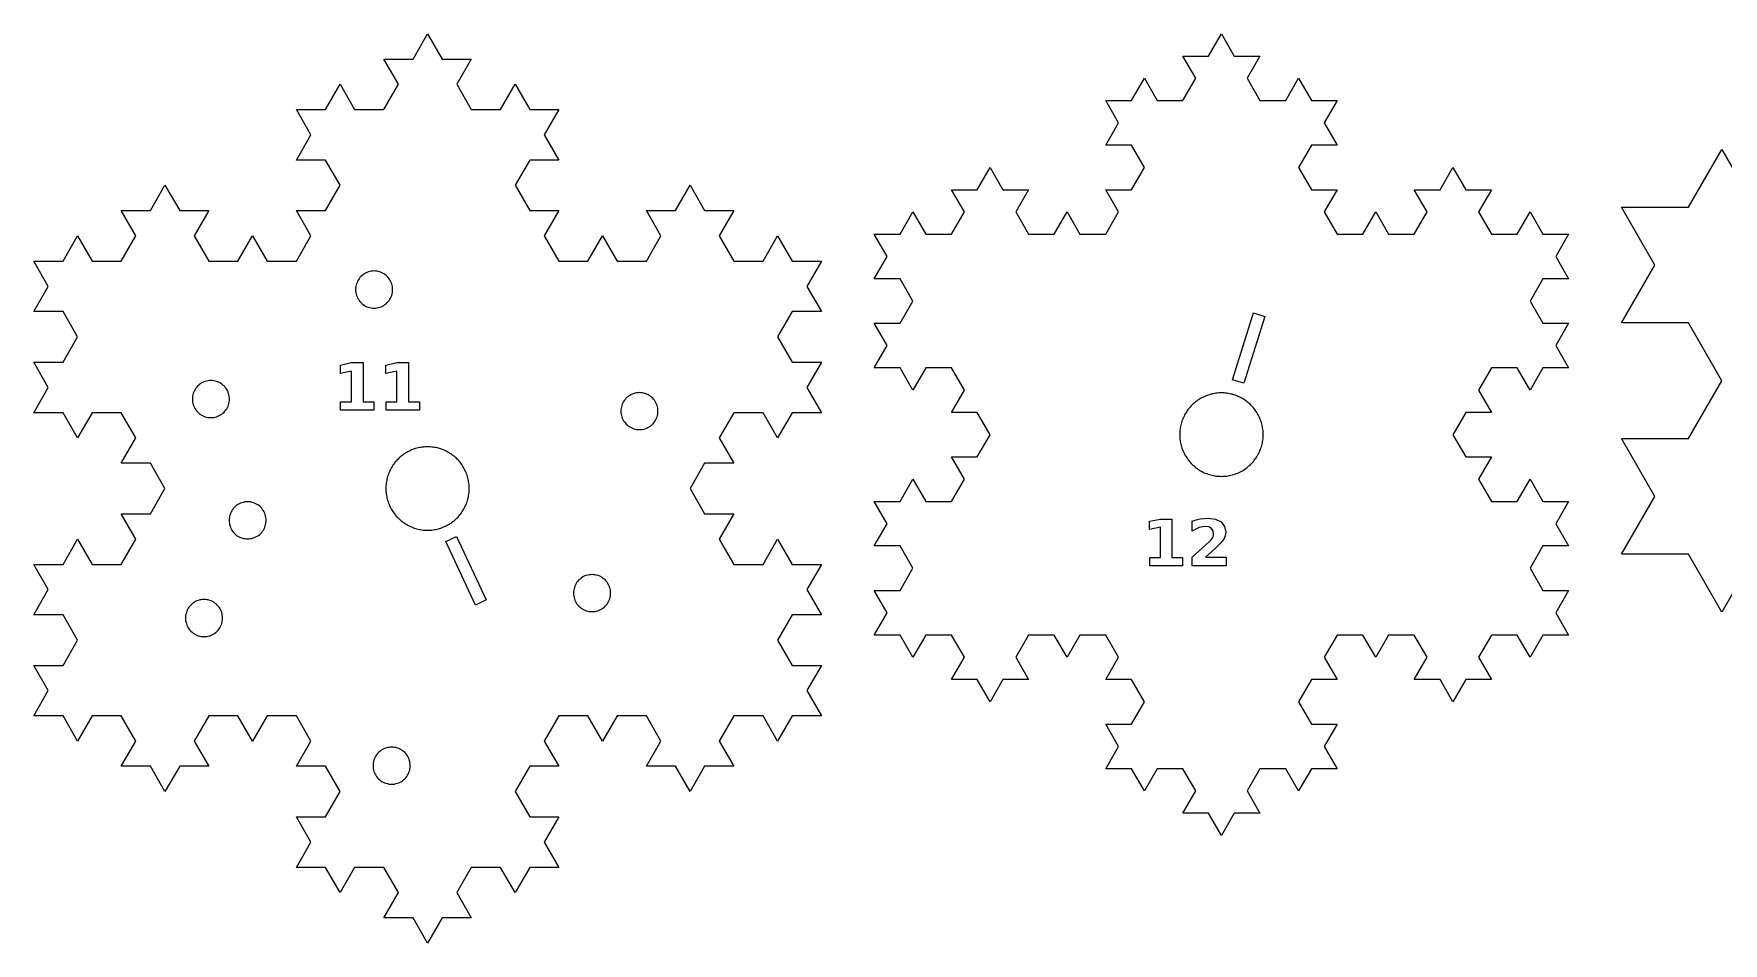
# Model space of a CAD drawing. Header units: millimetres. Extents: x 0 to 476, y 7 to 280.
# Drawn here: x 232.7 to 360.2, y 83.3 to 152 of the extents above; entities that cross this region are included whole.
import ezdxf

# ---------------------------------------------------------------- set-up
doc = ezdxf.new("R2010")
doc.units = ezdxf.units.MM
doc.layers.add('CUT', color=1, linetype='Continuous')
doc.layers.add('ENGRAVE', color=7, linetype='Continuous')

msp = doc.modelspace()

# ---------------------------------------------------------------- linework, layer by layer
at = {"layer": 'CUT'}
for points in [[(265.7, 150.09), (264.6, 148.19), (265.7, 146.28), (267.9, 146.28), (269, 148.19), (270.11, 146.28), (272.31, 146.28), (271.21, 144.37), (272.31, 142.46), (270.11, 142.46), (269, 140.56), (270.11, 138.65), (272.31, 138.65), (271.21, 136.74), (272.31, 134.83), (274.51, 134.83), (275.61, 136.74), (276.71, 134.83), (278.92, 134.83), (280.02, 136.74), (278.92, 138.65), (281.12, 138.65), (282.22, 140.56), (283.32, 138.65), (285.52, 138.65), (284.42, 136.74), (285.52, 134.83), (287.73, 134.83), (288.83, 136.74), (289.93, 134.83), (292.13, 134.83), (291.03, 132.93), (292.13, 131.02), (289.93, 131.02), (288.83, 129.11), (289.93, 127.2), (292.13, 127.2), (291.03, 125.3), (292.13, 123.39), (289.93, 123.39), (288.83, 121.48), (287.73, 123.39), (285.52, 123.39), (284.42, 121.48), (285.52, 119.57), (283.32, 119.57), (282.22, 117.67), (283.32, 115.76), (285.52, 115.76), (284.42, 113.85), (285.52, 111.94), (287.73, 111.94), (288.83, 113.85), (289.93, 111.94), (292.13, 111.94), (291.03, 110.04), (292.13, 108.13), (289.93, 108.13), (288.83, 106.22), (289.93, 104.31), (292.13, 104.31), (291.03, 102.41), (292.13, 100.5), (289.93, 100.5), (288.83, 98.59), (287.73, 100.5), (285.52, 100.5), (284.42, 98.59), (285.52, 96.69), (283.32, 96.69), (282.22, 94.78), (281.12, 96.69), (278.92, 96.69), (280.02, 98.59), (278.92, 100.5), (276.71, 100.5), (275.61, 98.59), (274.51, 100.5), (272.31, 100.5), (271.21, 98.59), (272.31, 96.69), (270.11, 96.69), (269, 94.78), (270.11, 92.87), (272.31, 92.87), (271.21, 90.96), (272.31, 89.06), (270.11, 89.06), (269, 87.15), (267.9, 89.06), (265.7, 89.06), (264.6, 87.15), (265.7, 85.24), (263.5, 85.24), (262.4, 83.33), (261.3, 85.24), (259.09, 85.24), (260.19, 87.15), (259.09, 89.06), (256.89, 89.06), (255.79, 87.15), (254.69, 89.06), (252.49, 89.06), (253.59, 90.96), (252.49, 92.87), (254.69, 92.87), (255.79, 94.78), (254.69, 96.69), (252.49, 96.69), (253.59, 98.59), (252.49, 100.5), (250.28, 100.5), (249.18, 98.59), (248.08, 100.5), (245.88, 100.5), (244.78, 98.59), (245.88, 96.69), (243.68, 96.69), (242.57, 94.78), (241.47, 96.69), (239.27, 96.69), (240.37, 98.59), (239.27, 100.5), (237.07, 100.5), (235.97, 98.59), (234.87, 100.5), (232.66, 100.5), (233.76, 102.41), (232.66, 104.31), (234.87, 104.31), (235.97, 106.22), (234.87, 108.13), (232.66, 108.13), (233.76, 110.04), (232.66, 111.94), (234.87, 111.94), (235.97, 113.85), (237.07, 111.94), (239.27, 111.94), (240.37, 113.85), (239.27, 115.76), (241.47, 115.76), (242.57, 117.67), (241.47, 119.57), (239.27, 119.57), (240.37, 121.48), (239.27, 123.39), (237.07, 123.39), (235.97, 121.48), (234.87, 123.39), (232.66, 123.39), (233.76, 125.3), (232.66, 127.2), (234.87, 127.2), (235.97, 129.11), (234.87, 131.02), (232.66, 131.02), (233.76, 132.93), (232.66, 134.83), (234.87, 134.83), (235.97, 136.74), (237.07, 134.83), (239.27, 134.83), (240.37, 136.74), (239.27, 138.65), (241.47, 138.65), (242.57, 140.56), (243.68, 138.65), (245.88, 138.65), (244.78, 136.74), (245.88, 134.83), (248.08, 134.83), (249.18, 136.74), (250.28, 134.83), (252.49, 134.83), (253.59, 136.74), (252.49, 138.65), (254.69, 138.65), (255.79, 140.56), (254.69, 142.46), (252.49, 142.46), (253.59, 144.37), (252.49, 146.28), (254.69, 146.28), (255.79, 148.19), (256.89, 146.28), (259.09, 146.28), (260.19, 148.19), (259.09, 150.09), (261.3, 150.09), (262.4, 152), (263.5, 150.09), (265.7, 150.09)], [(323.31, 150.32), (325.25, 150.32), (324.28, 148.64), (325.25, 146.96), (327.2, 146.96), (328.17, 148.64), (329.14, 146.96), (331.08, 146.96), (330.11, 145.27), (331.08, 143.59), (329.14, 143.59), (328.17, 141.91), (329.14, 140.23), (331.08, 140.23), (330.11, 138.55), (331.08, 136.87), (333.02, 136.87), (333.99, 138.55), (334.96, 136.87), (336.9, 136.87), (337.87, 138.55), (336.9, 140.23), (338.85, 140.23), (339.82, 141.91), (340.79, 140.23), (342.73, 140.23), (341.76, 138.55), (342.73, 136.87), (344.67, 136.87), (345.64, 138.55), (346.61, 136.87), (348.55, 136.87), (347.58, 135.19), (348.55, 133.5), (346.61, 133.5), (345.64, 131.82), (346.61, 130.14), (348.55, 130.14), (347.58, 128.46), (348.55, 126.78), (346.61, 126.78), (345.64, 125.1), (344.67, 126.78), (342.73, 126.78), (341.76, 125.1), (342.73, 123.41), (340.79, 123.41), (339.82, 121.73), (340.79, 120.05), (342.73, 120.05), (341.76, 118.37), (342.73, 116.69), (344.67, 116.69), (345.64, 118.37), (346.61, 116.69), (348.55, 116.69), (347.58, 115.01), (348.55, 113.33), (346.61, 113.33), (345.64, 111.64), (346.61, 109.96), (348.55, 109.96), (347.58, 108.28), (348.55, 106.6), (346.61, 106.6), (345.64, 104.92), (344.67, 106.6), (342.73, 106.6), (341.76, 104.92), (342.73, 103.24), (340.79, 103.24), (339.82, 101.56), (338.85, 103.24), (336.9, 103.24), (337.87, 104.92), (336.9, 106.6), (334.96, 106.6), (333.99, 104.92), (333.02, 106.6), (331.08, 106.6), (330.11, 104.92), (331.08, 103.24), (329.14, 103.24), (328.17, 101.56), (329.14, 99.87), (331.08, 99.87), (330.11, 98.19), (331.08, 96.51), (329.14, 96.51), (328.17, 94.83), (327.2, 96.51), (325.25, 96.51), (324.28, 94.83), (325.25, 93.15), (323.31, 93.15), (322.34, 91.47), (321.37, 93.15), (319.43, 93.15), (320.4, 94.83), (319.43, 96.51), (317.49, 96.51), (316.52, 94.83), (315.55, 96.51), (313.6, 96.51), (314.58, 98.19), (313.6, 99.87), (315.55, 99.87), (316.52, 101.56), (315.55, 103.24), (313.6, 103.24), (314.58, 104.92), (313.6, 106.6), (311.66, 106.6), (310.69, 104.92), (309.72, 106.6), (307.78, 106.6), (306.81, 104.92), (307.78, 103.24), (305.84, 103.24), (304.87, 101.56), (303.9, 103.24), (301.96, 103.24), (302.93, 104.92), (301.96, 106.6), (300.01, 106.6), (299.04, 104.92), (298.07, 106.6), (296.13, 106.6), (297.1, 108.28), (296.13, 109.96), (298.07, 109.96), (299.04, 111.64), (298.07, 113.33), (296.13, 113.33), (297.1, 115.01), (296.13, 116.69), (298.07, 116.69), (299.04, 118.37), (300.01, 116.69), (301.96, 116.69), (302.93, 118.37), (301.96, 120.05), (303.9, 120.05), (304.87, 121.73), (303.9, 123.41), (301.96, 123.41), (302.93, 125.1), (301.96, 126.78), (300.01, 126.78), (299.04, 125.1), (298.07, 126.78), (296.13, 126.78), (297.1, 128.46), (296.13, 130.14), (298.07, 130.14), (299.04, 131.82), (298.07, 133.5), (296.13, 133.5), (297.1, 135.19), (296.13, 136.87), (298.07, 136.87), (299.04, 138.55), (300.01, 136.87), (301.96, 136.87), (302.93, 138.55), (301.96, 140.23), (303.9, 140.23), (304.87, 141.91), (305.84, 140.23), (307.78, 140.23), (306.81, 138.55), (307.78, 136.87), (309.72, 136.87), (310.69, 138.55), (311.66, 136.87), (313.6, 136.87), (314.58, 138.55), (313.6, 140.23), (315.55, 140.23), (316.52, 141.91), (315.55, 143.59), (313.6, 143.59), (314.58, 145.27), (313.6, 146.96), (315.55, 146.96), (316.52, 148.64), (317.49, 146.96), (319.43, 146.96), (320.4, 148.64), (319.43, 150.32), (321.37, 150.32), (322.34, 152), (323.31, 150.32)], [(259.74, 132.47), (259.75, 132.58), (259.76, 132.69), (259.75, 132.8), (259.74, 132.91), (259.72, 133.01), (259.69, 133.12), (259.65, 133.22), (259.61, 133.32), (259.55, 133.42), (259.49, 133.51), (259.42, 133.6), (259.35, 133.68), (259.27, 133.75), (259.18, 133.82), (259.09, 133.88), (258.99, 133.93), (258.89, 133.98), (258.79, 134.02), (258.69, 134.05), (258.58, 134.07), (258.47, 134.08), (258.36, 134.09), (258.25, 134.08), (258.14, 134.07), (258.03, 134.05), (257.93, 134.02), (257.82, 133.98), (257.72, 133.93), (257.63, 133.88), (257.54, 133.82), (257.45, 133.75), (257.37, 133.68), (257.29, 133.6), (257.23, 133.51), (257.17, 133.42), (257.11, 133.32), (257.07, 133.22), (257.03, 133.12), (257, 133.01), (256.98, 132.91), (256.96, 132.8), (256.96, 132.69), (256.96, 132.58), (256.98, 132.47), (257, 132.36), (257.03, 132.25), (257.07, 132.15), (257.11, 132.05), (257.17, 131.95), (257.23, 131.86), (257.29, 131.78), (257.37, 131.7), (257.45, 131.62), (257.54, 131.55), (257.63, 131.49), (257.72, 131.44), (257.82, 131.39), (257.93, 131.35), (258.03, 131.33), (258.14, 131.3), (258.25, 131.29), (258.36, 131.29), (258.47, 131.29), (258.58, 131.3), (258.69, 131.33), (258.79, 131.35), (258.89, 131.39), (258.99, 131.44), (259.09, 131.49), (259.18, 131.55), (259.27, 131.62), (259.35, 131.7), (259.42, 131.78), (259.49, 131.86), (259.55, 131.95), (259.61, 132.05), (259.65, 132.15), (259.69, 132.25), (259.72, 132.36), (259.74, 132.47)], [(247.42, 124.2), (247.43, 124.31), (247.44, 124.42), (247.43, 124.53), (247.42, 124.64), (247.4, 124.75), (247.37, 124.85), (247.33, 124.96), (247.28, 125.06), (247.23, 125.15), (247.17, 125.24), (247.1, 125.33), (247.03, 125.41), (246.95, 125.48), (246.86, 125.55), (246.77, 125.61), (246.67, 125.67), (246.57, 125.71), (246.47, 125.75), (246.36, 125.78), (246.25, 125.8), (246.15, 125.82), (246.04, 125.82), (245.93, 125.82), (245.82, 125.8), (245.71, 125.78), (245.6, 125.75), (245.5, 125.71), (245.4, 125.67), (245.3, 125.61), (245.21, 125.55), (245.13, 125.48), (245.05, 125.41), (244.97, 125.33), (244.9, 125.24), (244.84, 125.15), (244.79, 125.06), (244.74, 124.96), (244.7, 124.85), (244.67, 124.75), (244.65, 124.64), (244.64, 124.53), (244.64, 124.42), (244.64, 124.31), (244.65, 124.2), (244.67, 124.09), (244.7, 123.99), (244.74, 123.88), (244.79, 123.78), (244.84, 123.69), (244.9, 123.6), (244.97, 123.51), (245.05, 123.43), (245.13, 123.36), (245.21, 123.29), (245.3, 123.23), (245.4, 123.17), (245.5, 123.13), (245.6, 123.09), (245.71, 123.06), (245.82, 123.04), (245.93, 123.02), (246.04, 123.02), (246.15, 123.02), (246.25, 123.04), (246.36, 123.06), (246.47, 123.09), (246.57, 123.13), (246.67, 123.17), (246.77, 123.23), (246.86, 123.29), (246.95, 123.36), (247.03, 123.43), (247.1, 123.51), (247.17, 123.6), (247.23, 123.69), (247.28, 123.78), (247.33, 123.88), (247.37, 123.99), (247.4, 124.09), (247.42, 124.2)], [(279.78, 123.29), (279.79, 123.4), (279.79, 123.51), (279.79, 123.62), (279.78, 123.73), (279.76, 123.84), (279.73, 123.94), (279.69, 124.04), (279.64, 124.14), (279.59, 124.24), (279.53, 124.33), (279.46, 124.42), (279.38, 124.5), (279.3, 124.57), (279.22, 124.64), (279.13, 124.7), (279.03, 124.76), (278.93, 124.8), (278.83, 124.84), (278.72, 124.87), (278.61, 124.89), (278.5, 124.9), (278.39, 124.91), (278.28, 124.9), (278.18, 124.89), (278.07, 124.87), (277.96, 124.84), (277.86, 124.8), (277.76, 124.76), (277.66, 124.7), (277.57, 124.64), (277.49, 124.57), (277.4, 124.5), (277.33, 124.42), (277.26, 124.33), (277.2, 124.24), (277.15, 124.14), (277.1, 124.04), (277.06, 123.94), (277.03, 123.84), (277.01, 123.73), (277, 123.62), (276.99, 123.51), (277, 123.4), (277.01, 123.29), (277.03, 123.18), (277.06, 123.08), (277.1, 122.97), (277.15, 122.87), (277.2, 122.78), (277.26, 122.69), (277.33, 122.6), (277.4, 122.52), (277.49, 122.44), (277.57, 122.38), (277.66, 122.32), (277.76, 122.26), (277.86, 122.22), (277.96, 122.18), (278.07, 122.15), (278.18, 122.13), (278.28, 122.11), (278.39, 122.11), (278.5, 122.11), (278.61, 122.13), (278.72, 122.15), (278.83, 122.18), (278.93, 122.22), (279.03, 122.26), (279.13, 122.32), (279.22, 122.38), (279.3, 122.44), (279.38, 122.52), (279.46, 122.6), (279.53, 122.69), (279.59, 122.78), (279.64, 122.87), (279.69, 122.97), (279.73, 123.08), (279.76, 123.18), (279.78, 123.29)], [(325.49, 121.84), (325.49, 121.94), (325.48, 122.04), (325.47, 122.14), (325.45, 122.25), (325.43, 122.35), (325.41, 122.45), (325.38, 122.55), (325.36, 122.65), (325.32, 122.75), (325.29, 122.84), (325.25, 122.94), (325.21, 123.03), (325.17, 123.13), (325.12, 123.22), (325.07, 123.31), (325.02, 123.4), (324.96, 123.48), (324.9, 123.57), (324.84, 123.65), (324.78, 123.73), (324.71, 123.81), (324.64, 123.89), (324.57, 123.96), (324.5, 124.03), (324.42, 124.1), (324.34, 124.17), (324.26, 124.23), (324.18, 124.29), (324.09, 124.35), (324.01, 124.41), (323.92, 124.46), (323.83, 124.51), (323.74, 124.56), (323.64, 124.6), (323.55, 124.64), (323.45, 124.68), (323.35, 124.72), (323.26, 124.75), (323.16, 124.78), (323.06, 124.8), (322.96, 124.82), (322.86, 124.84), (322.75, 124.86), (322.65, 124.87), (322.55, 124.88), (322.45, 124.88), (322.34, 124.88), (322.24, 124.88), (322.14, 124.88), (322.03, 124.87), (321.93, 124.86), (321.83, 124.84), (321.73, 124.82), (321.63, 124.8), (321.53, 124.78), (321.43, 124.75), (321.33, 124.72), (321.23, 124.68), (321.14, 124.64), (321.04, 124.6), (320.95, 124.56), (320.86, 124.51), (320.77, 124.46), (320.68, 124.41), (320.59, 124.35), (320.51, 124.29), (320.42, 124.23), (320.34, 124.17), (320.27, 124.1), (320.19, 124.03), (320.11, 123.96), (320.04, 123.89), (319.97, 123.81), (319.91, 123.73), (319.84, 123.65), (319.78, 123.57), (319.72, 123.48), (319.67, 123.4), (319.61, 123.31), (319.56, 123.22), (319.52, 123.13), (319.47, 123.03), (319.43, 122.94), (319.39, 122.84), (319.36, 122.75), (319.33, 122.65), (319.3, 122.55), (319.27, 122.45), (319.25, 122.35), (319.23, 122.25), (319.22, 122.14), (319.21, 122.04), (319.2, 121.94), (319.19, 121.84), (319.19, 121.73), (319.19, 121.63), (319.2, 121.53), (319.21, 121.42), (319.22, 121.32), (319.23, 121.22), (319.25, 121.12), (319.27, 121.02), (319.3, 120.92), (319.33, 120.82), (319.36, 120.72), (319.39, 120.62), (319.43, 120.53), (319.47, 120.43), (319.52, 120.34), (319.56, 120.25), (319.61, 120.16), (319.67, 120.07), (319.72, 119.98), (319.78, 119.9), (319.84, 119.82), (319.91, 119.73), (319.97, 119.66), (320.04, 119.58), (320.11, 119.51), (320.19, 119.43), (320.27, 119.37), (320.34, 119.3), (320.42, 119.23), (320.51, 119.17), (320.59, 119.11), (320.68, 119.06), (320.77, 119.01), (320.86, 118.96), (320.95, 118.91), (321.04, 118.86), (321.14, 118.82), (321.23, 118.79), (321.33, 118.75), (321.43, 118.72), (321.53, 118.69), (321.63, 118.67), (321.73, 118.64), (321.83, 118.63), (321.93, 118.61), (322.03, 118.6), (322.14, 118.59), (322.24, 118.59), (322.34, 118.58), (322.45, 118.59), (322.55, 118.59), (322.65, 118.6), (322.75, 118.61), (322.86, 118.63), (322.96, 118.64), (323.06, 118.67), (323.16, 118.69), (323.26, 118.72), (323.35, 118.75), (323.45, 118.79), (323.55, 118.82), (323.64, 118.86), (323.74, 118.91), (323.83, 118.96), (323.92, 119.01), (324.01, 119.06), (324.09, 119.11), (324.18, 119.17), (324.26, 119.23), (324.34, 119.3), (324.42, 119.37), (324.5, 119.43), (324.57, 119.51), (324.64, 119.58), (324.71, 119.66), (324.78, 119.73), (324.84, 119.82), (324.9, 119.9), (324.96, 119.98), (325.02, 120.07), (325.07, 120.16), (325.12, 120.25), (325.17, 120.34), (325.21, 120.43), (325.25, 120.53), (325.29, 120.62), (325.32, 120.72), (325.36, 120.82), (325.38, 120.92), (325.41, 121.02), (325.43, 121.12), (325.45, 121.22), (325.47, 121.32), (325.48, 121.42), (325.49, 121.53), (325.49, 121.63), (325.49, 121.73), (325.49, 121.84)], [(265.54, 117.87), (265.53, 117.98), (265.52, 118.08), (265.5, 118.18), (265.49, 118.28), (265.46, 118.38), (265.44, 118.48), (265.41, 118.58), (265.38, 118.68), (265.34, 118.78), (265.31, 118.87), (265.27, 118.97), (265.22, 119.06), (265.17, 119.15), (265.12, 119.24), (265.07, 119.33), (265.02, 119.42), (264.96, 119.5), (264.9, 119.58), (264.83, 119.67), (264.77, 119.74), (264.7, 119.82), (264.62, 119.89), (264.55, 119.97), (264.47, 120.03), (264.4, 120.1), (264.31, 120.17), (264.23, 120.23), (264.15, 120.29), (264.06, 120.34), (263.97, 120.39), (263.88, 120.44), (263.79, 120.49), (263.7, 120.54), (263.6, 120.58), (263.51, 120.61), (263.41, 120.65), (263.31, 120.68), (263.21, 120.71), (263.11, 120.73), (263.01, 120.76), (262.91, 120.77), (262.81, 120.79), (262.71, 120.8), (262.6, 120.81), (262.5, 120.81), (262.4, 120.82), (262.29, 120.81), (262.19, 120.81), (262.09, 120.8), (261.99, 120.79), (261.88, 120.77), (261.78, 120.76), (261.68, 120.73), (261.58, 120.71), (261.48, 120.68), (261.38, 120.65), (261.29, 120.61), (261.19, 120.58), (261.1, 120.54), (261, 120.49), (260.91, 120.44), (260.82, 120.39), (260.73, 120.34), (260.65, 120.29), (260.56, 120.23), (260.48, 120.17), (260.4, 120.1), (260.32, 120.03), (260.24, 119.97), (260.17, 119.89), (260.1, 119.82), (260.03, 119.74), (259.96, 119.67), (259.9, 119.58), (259.84, 119.5), (259.78, 119.42), (259.72, 119.33), (259.67, 119.24), (259.62, 119.15), (259.57, 119.06), (259.53, 118.97), (259.49, 118.87), (259.45, 118.78), (259.41, 118.68), (259.38, 118.58), (259.35, 118.48), (259.33, 118.38), (259.31, 118.28), (259.29, 118.18), (259.27, 118.08), (259.26, 117.98), (259.25, 117.87), (259.25, 117.77), (259.25, 117.67), (259.25, 117.56), (259.25, 117.46), (259.26, 117.36), (259.27, 117.26), (259.29, 117.15), (259.31, 117.05), (259.33, 116.95), (259.35, 116.85), (259.38, 116.75), (259.41, 116.65), (259.45, 116.56), (259.49, 116.46), (259.53, 116.37), (259.57, 116.27), (259.62, 116.18), (259.67, 116.09), (259.72, 116), (259.78, 115.92), (259.84, 115.83), (259.9, 115.75), (259.96, 115.67), (260.03, 115.59), (260.1, 115.51), (260.17, 115.44), (260.24, 115.37), (260.32, 115.3), (260.4, 115.23), (260.48, 115.17), (260.56, 115.11), (260.65, 115.05), (260.73, 114.99), (260.82, 114.94), (260.91, 114.89), (261, 114.84), (261.1, 114.8), (261.19, 114.76), (261.29, 114.72), (261.38, 114.68), (261.48, 114.65), (261.58, 114.62), (261.68, 114.6), (261.78, 114.58), (261.88, 114.56), (261.99, 114.54), (262.09, 114.53), (262.19, 114.52), (262.29, 114.52), (262.4, 114.52), (262.5, 114.52), (262.6, 114.52), (262.71, 114.53), (262.81, 114.54), (262.91, 114.56), (263.01, 114.58), (263.11, 114.6), (263.21, 114.62), (263.31, 114.65), (263.41, 114.68), (263.51, 114.72), (263.6, 114.76), (263.7, 114.8), (263.79, 114.84), (263.88, 114.89), (263.97, 114.94), (264.06, 114.99), (264.15, 115.05), (264.23, 115.11), (264.31, 115.17), (264.4, 115.23), (264.47, 115.3), (264.55, 115.37), (264.62, 115.44), (264.7, 115.51), (264.77, 115.59), (264.83, 115.67), (264.9, 115.75), (264.96, 115.83), (265.02, 115.92), (265.07, 116), (265.12, 116.09), (265.17, 116.18), (265.22, 116.27), (265.27, 116.37), (265.31, 116.46), (265.34, 116.56), (265.38, 116.65), (265.41, 116.75), (265.44, 116.85), (265.46, 116.95), (265.49, 117.05), (265.5, 117.15), (265.52, 117.26), (265.53, 117.36), (265.54, 117.46), (265.55, 117.56), (265.55, 117.67), (265.55, 117.77), (265.54, 117.87)], [(250.19, 115.04), (250.2, 115.15), (250.21, 115.26), (250.2, 115.37), (250.19, 115.48), (250.17, 115.59), (250.14, 115.7), (250.1, 115.8), (250.06, 115.9), (250, 115.99), (249.94, 116.09), (249.87, 116.17), (249.8, 116.25), (249.72, 116.33), (249.63, 116.4), (249.54, 116.46), (249.44, 116.51), (249.34, 116.56), (249.24, 116.59), (249.13, 116.62), (249.03, 116.65), (248.92, 116.66), (248.81, 116.66), (248.7, 116.66), (248.59, 116.65), (248.48, 116.62), (248.38, 116.59), (248.27, 116.56), (248.17, 116.51), (248.08, 116.46), (247.98, 116.4), (247.9, 116.33), (247.82, 116.25), (247.74, 116.17), (247.68, 116.09), (247.61, 115.99), (247.56, 115.9), (247.51, 115.8), (247.48, 115.7), (247.45, 115.59), (247.43, 115.48), (247.41, 115.37), (247.41, 115.26), (247.41, 115.15), (247.43, 115.04), (247.45, 114.94), (247.48, 114.83), (247.51, 114.73), (247.56, 114.63), (247.61, 114.53), (247.68, 114.44), (247.74, 114.35), (247.82, 114.27), (247.9, 114.2), (247.98, 114.13), (248.08, 114.07), (248.17, 114.02), (248.27, 113.97), (248.38, 113.93), (248.48, 113.9), (248.59, 113.88), (248.7, 113.87), (248.81, 113.86), (248.92, 113.87), (249.03, 113.88), (249.13, 113.9), (249.24, 113.93), (249.34, 113.97), (249.44, 114.02), (249.54, 114.07), (249.63, 114.13), (249.72, 114.2), (249.8, 114.27), (249.87, 114.35), (249.94, 114.44), (250, 114.53), (250.06, 114.63), (250.1, 114.73), (250.14, 114.83), (250.17, 114.94), (250.19, 115.04)], [(276.2, 109.55), (276.21, 109.66), (276.22, 109.77), (276.21, 109.88), (276.2, 109.98), (276.18, 110.09), (276.15, 110.2), (276.11, 110.3), (276.06, 110.4), (276.01, 110.5), (275.95, 110.59), (275.88, 110.67), (275.81, 110.76), (275.73, 110.83), (275.64, 110.9), (275.55, 110.96), (275.45, 111.01), (275.35, 111.06), (275.25, 111.1), (275.14, 111.13), (275.04, 111.15), (274.93, 111.16), (274.82, 111.17), (274.71, 111.16), (274.6, 111.15), (274.49, 111.13), (274.38, 111.1), (274.28, 111.06), (274.18, 111.01), (274.09, 110.96), (273.99, 110.9), (273.91, 110.83), (273.83, 110.76), (273.75, 110.67), (273.68, 110.59), (273.62, 110.5), (273.57, 110.4), (273.52, 110.3), (273.49, 110.2), (273.46, 110.09), (273.43, 109.98), (273.42, 109.88), (273.42, 109.77), (273.42, 109.66), (273.43, 109.55), (273.46, 109.44), (273.49, 109.33), (273.52, 109.23), (273.57, 109.13), (273.62, 109.03), (273.68, 108.94), (273.75, 108.86), (273.83, 108.78), (273.91, 108.7), (273.99, 108.63), (274.09, 108.57), (274.18, 108.52), (274.28, 108.47), (274.38, 108.43), (274.49, 108.4), (274.6, 108.38), (274.71, 108.37), (274.82, 108.37), (274.93, 108.37), (275.04, 108.38), (275.14, 108.4), (275.25, 108.43), (275.35, 108.47), (275.45, 108.52), (275.55, 108.57), (275.64, 108.63), (275.73, 108.7), (275.81, 108.78), (275.88, 108.86), (275.95, 108.94), (276.01, 109.03), (276.06, 109.13), (276.11, 109.23), (276.15, 109.33), (276.18, 109.44), (276.2, 109.55)], [(246.9, 107.67), (246.91, 107.77), (246.92, 107.88), (246.91, 107.99), (246.9, 108.1), (246.88, 108.21), (246.85, 108.32), (246.81, 108.42), (246.76, 108.52), (246.71, 108.62), (246.65, 108.71), (246.58, 108.79), (246.51, 108.87), (246.43, 108.95), (246.34, 109.02), (246.25, 109.08), (246.15, 109.13), (246.05, 109.18), (245.95, 109.22), (245.84, 109.25), (245.74, 109.27), (245.63, 109.28), (245.52, 109.28), (245.41, 109.28), (245.3, 109.27), (245.19, 109.25), (245.08, 109.22), (244.98, 109.18), (244.88, 109.13), (244.79, 109.08), (244.69, 109.02), (244.61, 108.95), (244.53, 108.87), (244.45, 108.79), (244.38, 108.71), (244.32, 108.62), (244.27, 108.52), (244.22, 108.42), (244.19, 108.32), (244.16, 108.21), (244.13, 108.1), (244.12, 107.99), (244.12, 107.88), (244.12, 107.77), (244.13, 107.67), (244.16, 107.56), (244.19, 107.45), (244.22, 107.35), (244.27, 107.25), (244.32, 107.15), (244.38, 107.06), (244.45, 106.97), (244.53, 106.89), (244.61, 106.82), (244.69, 106.75), (244.79, 106.69), (244.88, 106.64), (244.98, 106.59), (245.08, 106.55), (245.19, 106.52), (245.3, 106.5), (245.41, 106.49), (245.52, 106.48), (245.63, 106.49), (245.74, 106.5), (245.84, 106.52), (245.95, 106.55), (246.05, 106.59), (246.15, 106.64), (246.25, 106.69), (246.34, 106.75), (246.43, 106.82), (246.51, 106.89), (246.58, 106.97), (246.65, 107.06), (246.71, 107.15), (246.76, 107.25), (246.81, 107.35), (246.85, 107.45), (246.88, 107.56), (246.9, 107.67)], [(261.08, 96.63), (261.08, 96.74), (261.08, 96.85), (261.07, 96.96), (261.05, 97.06), (261.02, 97.17), (260.98, 97.27), (260.93, 97.37), (260.88, 97.47), (260.82, 97.56), (260.75, 97.65), (260.67, 97.73), (260.59, 97.8), (260.51, 97.87), (260.42, 97.93), (260.32, 97.98), (260.22, 98.03), (260.12, 98.07), (260.01, 98.1), (259.9, 98.12), (259.79, 98.13), (259.68, 98.14), (259.57, 98.13), (259.47, 98.12), (259.36, 98.1), (259.25, 98.07), (259.15, 98.03), (259.05, 97.98), (258.95, 97.93), (258.86, 97.87), (258.78, 97.8), (258.69, 97.73), (258.62, 97.65), (258.55, 97.56), (258.49, 97.47), (258.44, 97.37), (258.39, 97.27), (258.35, 97.17), (258.32, 97.06), (258.3, 96.96), (258.29, 96.85), (258.28, 96.74), (258.29, 96.63), (258.3, 96.52), (258.32, 96.41), (258.35, 96.3), (258.39, 96.2), (258.44, 96.1), (258.49, 96.01), (258.55, 95.91), (258.62, 95.83), (258.69, 95.75), (258.78, 95.67), (258.86, 95.6), (258.95, 95.54), (259.05, 95.49), (259.15, 95.44), (259.25, 95.41), (259.36, 95.38), (259.47, 95.35), (259.57, 95.34), (259.68, 95.34), (259.79, 95.34), (259.9, 95.35), (260.01, 95.38), (260.12, 95.41), (260.22, 95.44), (260.32, 95.49), (260.42, 95.54), (260.51, 95.6), (260.59, 95.67), (260.67, 95.75), (260.75, 95.83), (260.82, 95.91), (260.88, 96.01), (260.93, 96.1), (260.98, 96.2), (261.02, 96.3), (261.05, 96.41), (261.07, 96.52), (261.08, 96.63)]]:
    msp.add_lwpolyline(points, close=True, dxfattribs=at)
msp.add_lwpolyline([(362.64, 112.7), (360.12, 108.33), (357.6, 112.7), (352.55, 112.7), (355.07, 117.07), (352.55, 121.43), (357.6, 121.43), (360.12, 125.8), (357.6, 130.17), (352.55, 130.17), (355.07, 134.53), (352.55, 138.9), (357.6, 138.9), (360.12, 143.27), (362.64, 138.9)], dxfattribs=at)
at = {"layer": 'ENGRAVE'}
for points in [[(324.03, 125.61), (323.17, 125.88), (324.76, 130.93), (325.61, 130.66), (324.03, 125.61)], [(256.65, 126.53), (255.81, 126.36), (255.81, 126.99), (256.64, 127.17), (257.53, 127.17), (257.53, 124.21), (258.35, 124.21), (258.35, 123.57), (255.83, 123.57), (255.83, 124.21), (256.65, 124.21), (256.65, 126.53)], [(259.24, 126.36), (259.24, 126.99), (260.08, 127.17), (260.96, 127.17), (260.96, 124.21), (261.78, 124.21), (261.78, 123.57), (259.26, 123.57), (259.26, 124.21), (260.08, 124.21), (260.08, 126.53), (259.24, 126.36)], [(317.73, 112.45), (317.73, 114.74), (316.91, 114.57), (316.91, 115.19), (317.73, 115.36), (318.6, 115.36), (318.6, 112.45), (319.4, 112.45), (319.4, 111.82), (316.93, 111.82), (316.93, 112.45), (317.73, 112.45)], [(320.12, 111.82), (320.12, 112.49), (321.41, 113.63), (321.56, 113.79), (321.67, 113.94), (321.73, 114.09), (321.75, 114.25), (321.71, 114.47), (321.58, 114.65), (321.39, 114.76), (321.14, 114.8), (320.91, 114.78), (320.67, 114.71), (320.41, 114.6), (320.13, 114.44), (320.13, 115.21), (320.43, 115.3), (320.74, 115.37), (321.04, 115.41), (321.33, 115.42), (321.89, 115.35), (322.31, 115.14), (322.58, 114.81), (322.67, 114.36), (322.63, 114.09), (322.52, 113.83), (322.28, 113.53), (321.89, 113.16), (321.13, 112.49), (322.69, 112.49), (322.69, 111.82), (320.12, 111.82)], [(266.02, 108.87), (263.77, 113.67), (264.58, 114.05), (266.83, 109.25), (266.02, 108.87)]]:
    msp.add_lwpolyline(points, close=True, dxfattribs=at)

doc.saveas('drawing.dxf')
